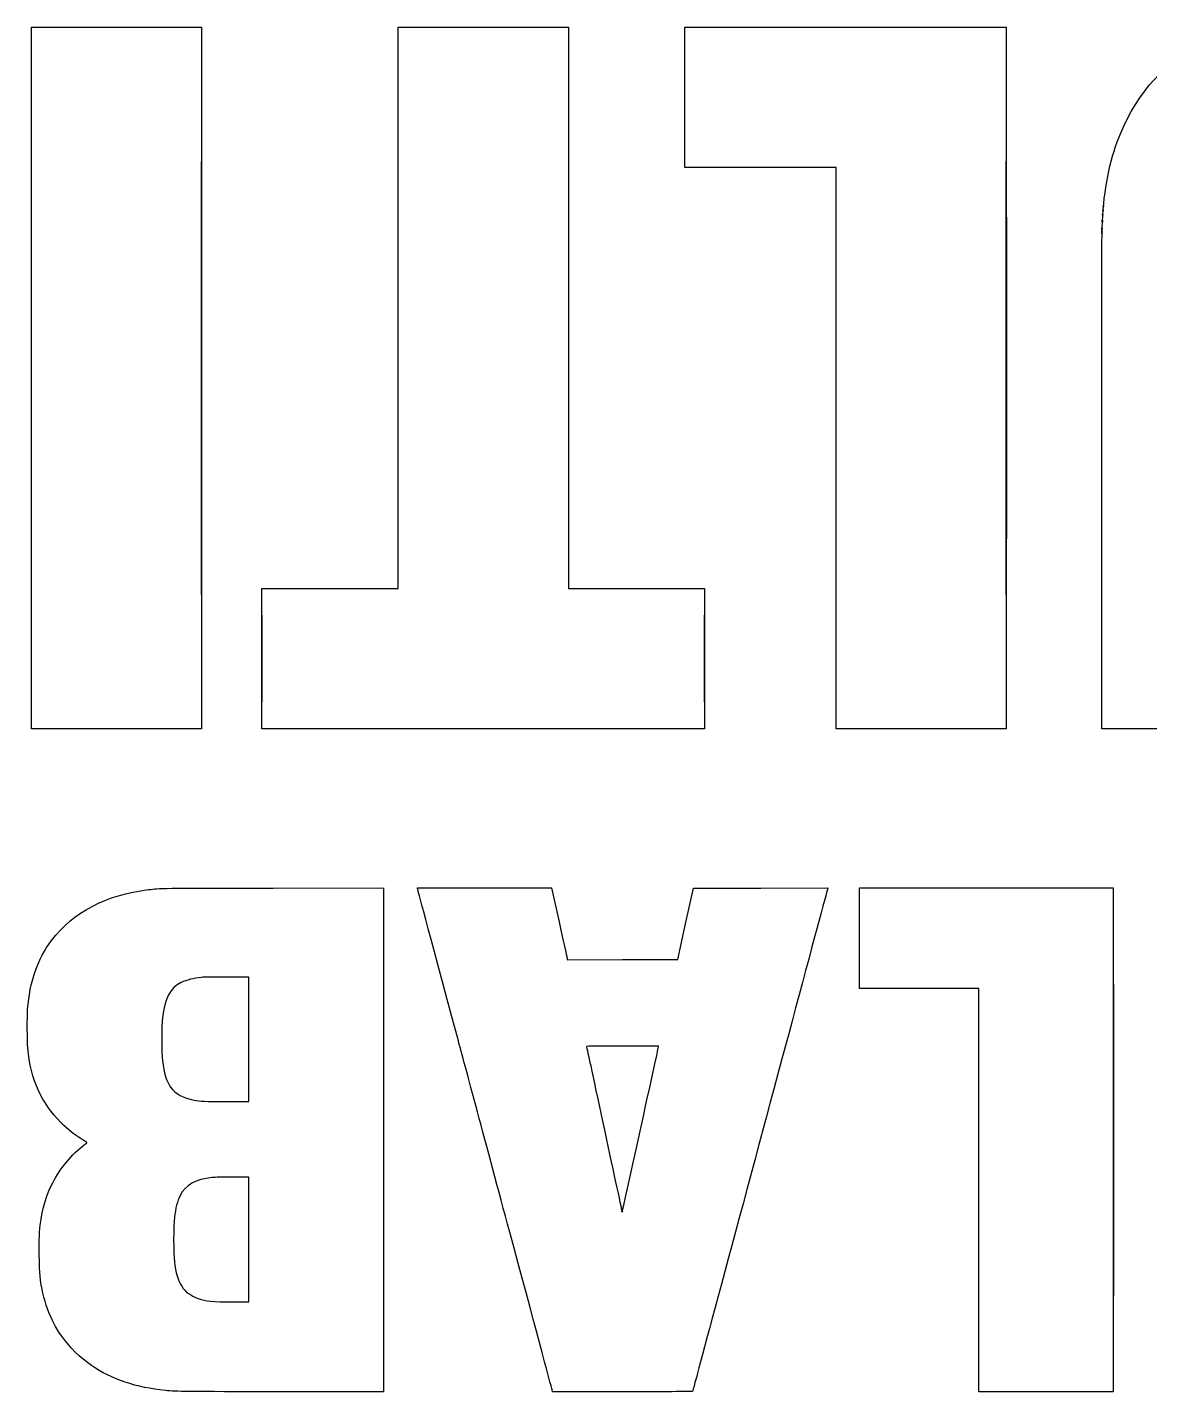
# Model space of a CAD drawing. Header units: millimetres. Extents: x -1349 to 1341, y -2680 to -1380.
# Drawn here: x -1348 to -693, y -2680 to -1884 of the extents above; entities that cross this region are included whole.
import ezdxf

# ---------------------------------------------------------------- set-up
doc = ezdxf.new("R2010")
doc.units = ezdxf.units.MM
doc.layers.get('0').update_dxf_attribs({"linetype": 'CONTINUOUS'})

msp = doc.modelspace()

# ---------------------------------------------------------------- linework, layer by layer
for p, q in [((-720.7, -2293), (-720.7, -2149.68)), ((-671.1, -2293), (-720.7, -2293)), ((-1204.05, -2385.93), (-1139.8, -2385.86)), ((-1139.8, -2385.86), (-1139.8, -2532.81)), ((-1119.87, -2386.42), (-1120, -2385.87)), ((-1120, -2385.87), (-1080.83, -2385.87)), ((-1080.83, -2385.87), (-1041.66, -2385.87)), ((-1041.66, -2385.87), (-1037.32, -2405.57)), ((-963.5, -2406.81), (-958.91, -2385.97)), ((-958.91, -2385.97), (-919.7, -2385.92)), ((-919.7, -2385.92), (-880.49, -2385.87)), ((-880.49, -2385.87), (-880.76, -2386.81)), ((-968.1, -2427.64), (-963.5, -2406.81)), ((-1032.7, -2426.5), (-1032.42, -2427.74)), ((-1032.42, -2427.74), (-1000.26, -2427.69)), ((-1000.26, -2427.69), (-968.1, -2427.64)), ((-1218.39, -2437.86), (-1231.04, -2437.86)), ((-1218.39, -2474.18), (-1218.39, -2437.86)), ((-1218.39, -2510.49), (-1218.39, -2474.18)), ((-979.22, -2478.14), (-1000.3, -2478.14)), ((-979.31, -2478.59), (-979.22, -2478.14)), ((-1231.04, -2510.49), (-1218.39, -2510.49)), ((-1139.8, -2532.81), (-1139.8, -2679.76)), ((-1218.39, -2554.54), (-1227.66, -2554.55)), ((-1218.39, -2590.96), (-1218.39, -2554.54)), ((-1218.39, -2627.37), (-1218.39, -2590.96)), ((-1227.66, -2627.37), (-1218.39, -2627.37)), ((-1139.8, -2679.76), (-1198.1, -2679.76)), ((-1041.09, -2679.76), (-1041.42, -2678.52)), ((-1000.26, -2679.76), (-1041.09, -2679.76))]:
    msp.add_line(p, q)
for points in [[(-1245.97, -2088.41), (-1245.97, -2293), (-1295.58, -2293), (-1345.19, -2293), (-1345.19, -2088.41), (-1345.19, -1883.82), (-1295.58, -1883.82), (-1245.97, -1883.82)], [(-1031.85, -2047.53), (-1031.85, -2211.25), (-992.17, -2211.25), (-952.48, -2211.25), (-952.48, -2252.12), (-952.48, -2293), (-1081.56, -2293), (-1210.65, -2293), (-1210.65, -2252.12), (-1210.65, -2211.25), (-1170.96, -2211.25), (-1131.27, -2211.25), (-1131.27, -2047.53), (-1131.27, -1883.82), (-1081.56, -1883.82), (-1031.85, -1883.82)], [(-776.47, -2088.41), (-776.47, -2293), (-826.08, -2293), (-875.68, -2293), (-875.68, -2129.29), (-875.68, -1965.58), (-919.84, -1965.58), (-963.99, -1965.58), (-963.99, -1924.7), (-963.99, -1883.82), (-870.23, -1883.82), (-776.47, -1883.82)], [(-713.96, -2532.81), (-713.96, -2679.76), (-753.15, -2679.76), (-792.34, -2679.76), (-792.34, -2562.18), (-792.34, -2444.61), (-827.17, -2444.61), (-861.99, -2444.61), (-861.99, -2415.24), (-861.99, -2385.87), (-787.98, -2385.87), (-713.96, -2385.87)]]:
    msp.add_lwpolyline(points, close=True)
for points in [[(-711.64, -1950.61), (-702.51, -1925.43), (-686.42, -1906.29), (-665.24, -1895.4)], [(-720.5, -2000.9), (-719.81, -1981.5), (-716.93, -1965.18), (-711.64, -1950.61)], [(-1245.92, -1986.07), (-1245.89, -1929.78), (-1245.87, -1975.83), (-1245.87, -2088.41)], [(-776.42, -1986.07), (-776.39, -1929.78), (-776.37, -1975.83), (-776.37, -2088.41)], [(-1245.92, -2190.76), (-1245.95, -2134.47), (-1245.95, -2042.36), (-1245.92, -1986.07)], [(-776.42, -2190.76), (-776.44, -2134.47), (-776.44, -2042.36), (-776.42, -1986.07)], [(-719.85, -1988.44), (-719.91, -1988.29), (-719.9, -1988.12), (-719.83, -1988.06)], [(-719.73, -1988.32), (-719.74, -1988.55), (-719.78, -1988.6), (-719.85, -1988.44)], [(-719.83, -1988.06), (-719.77, -1987.99), (-719.72, -1988.11), (-719.73, -1988.32)], [(-720.44, -1996.78), (-720.49, -1996.65), (-720.49, -1996.43), (-720.44, -1996.29)], [(-720.44, -1997.37), (-720.5, -1997.22), (-720.49, -1997.05), (-720.43, -1996.99)], [(-720.44, -1996.29), (-720.38, -1996.15), (-720.34, -1996.26), (-720.34, -1996.54)], [(-720.34, -1996.54), (-720.34, -1996.81), (-720.38, -1996.92), (-720.44, -1996.78)], [(-720.32, -1997.25), (-720.33, -1997.48), (-720.38, -1997.53), (-720.44, -1997.37)], [(-720.43, -1996.99), (-720.36, -1996.92), (-720.31, -1997.04), (-720.32, -1997.25)], [(-720.24, -1993.4), (-720.3, -1993.26), (-720.3, -1993.08), (-720.23, -1993.02)], [(-720.12, -1993.28), (-720.13, -1993.51), (-720.18, -1993.56), (-720.24, -1993.4)], [(-720.23, -1993.02), (-720.16, -1992.95), (-720.12, -1993.07), (-720.12, -1993.28)], [(-720.05, -1990.82), (-720.1, -1990.68), (-720.1, -1990.5), (-720.03, -1990.44)], [(-719.93, -1990.7), (-719.94, -1990.93), (-719.98, -1990.98), (-720.05, -1990.82)], [(-720.03, -1990.44), (-719.96, -1990.37), (-719.92, -1990.49), (-719.93, -1990.7)], [(-720.7, -2149.68), (-720.7, -2059.11), (-720.63, -2004.35), (-720.5, -2000.9)], [(-720.65, -2001.84), (-720.69, -2001.54), (-720.69, -2001.09), (-720.65, -2000.85)], [(-720.65, -2003.33), (-720.69, -2003.08), (-720.69, -2002.73), (-720.64, -2002.54)], [(-720.64, -2004.11), (-720.7, -2003.97), (-720.69, -2003.8), (-720.63, -2003.73)], [(-720.65, -2000.85), (-720.6, -2000.61), (-720.56, -2000.85), (-720.56, -2001.4)], [(-720.56, -2001.4), (-720.57, -2001.94), (-720.6, -2002.14), (-720.65, -2001.84)], [(-720.56, -2002.99), (-720.56, -2003.42), (-720.6, -2003.58), (-720.65, -2003.33)], [(-720.64, -2002.54), (-720.59, -2002.35), (-720.55, -2002.55), (-720.56, -2002.99)], [(-720.52, -2003.99), (-720.53, -2004.23), (-720.58, -2004.27), (-720.64, -2004.11)], [(-720.63, -2003.73), (-720.56, -2003.67), (-720.51, -2003.79), (-720.52, -2003.99)], [(-1245.87, -2088.41), (-1245.87, -2200.99), (-1245.89, -2247.05), (-1245.92, -2190.76)], [(-776.37, -2088.41), (-776.37, -2200.99), (-776.39, -2247.05), (-776.42, -2190.76)], [(-1210.8, -2231.64), (-1210.77, -2220.37), (-1210.74, -2229.59), (-1210.74, -2252.12)], [(-952.43, -2231.64), (-952.4, -2220.37), (-952.38, -2229.59), (-952.38, -2252.12)], [(-1210.8, -2272.61), (-1210.82, -2261.34), (-1210.82, -2242.9), (-1210.8, -2231.64)], [(-952.43, -2272.61), (-952.46, -2261.34), (-952.46, -2242.9), (-952.43, -2231.64)], [(-1210.74, -2252.12), (-1210.74, -2274.66), (-1210.77, -2283.88), (-1210.8, -2272.61)], [(-952.38, -2252.12), (-952.38, -2274.66), (-952.4, -2283.88), (-952.43, -2272.61)], [(-1333.42, -2416.54), (-1320.95, -2400), (-1301.62, -2389.87), (-1276.84, -2386.86)], [(-1276.84, -2386.86), (-1269.46, -2385.97), (-1272.16, -2386), (-1204.05, -2385.93)], [(-1096.05, -2475.17), (-1115.16, -2404), (-1119.75, -2386.9), (-1119.87, -2386.42)], [(-880.76, -2386.81), (-880.91, -2387.33), (-890.19, -2421.87), (-901.39, -2463.56)], [(-1037.32, -2405.57), (-1034.93, -2416.4), (-1032.85, -2425.82), (-1032.7, -2426.5)], [(-1347.36, -2456.61), (-1346.21, -2440.81), (-1341.49, -2427.23), (-1333.42, -2416.54)], [(-1257.78, -2441.09), (-1264.21, -2444.32), (-1267.29, -2450.11), (-1268.73, -2461.67)], [(-1245.97, -2438.07), (-1250.41, -2438.48), (-1254.84, -2439.61), (-1257.78, -2441.09)], [(-1231.04, -2437.86), (-1238.29, -2437.86), (-1244.66, -2437.95), (-1245.97, -2438.07)], [(-713.91, -2459.23), (-713.88, -2418.83), (-713.86, -2451.94), (-713.86, -2532.81)], [(-1347.28, -2479.14), (-1347.62, -2475.25), (-1347.68, -2460.89), (-1347.36, -2456.61)], [(-713.91, -2606.27), (-713.94, -2565.8), (-713.94, -2499.63), (-713.91, -2459.23)], [(-1268.73, -2461.67), (-1269.25, -2465.91), (-1269.25, -2482.47), (-1268.73, -2486.68)], [(-901.39, -2463.56), (-922.09, -2540.64), (-955.54, -2665.15), (-958.05, -2674.46)], [(-1066.08, -2586.69), (-1079.47, -2536.87), (-1092.96, -2486.68), (-1096.05, -2475.17)], [(-1341.04, -2504.11), (-1344.43, -2496.7), (-1346.44, -2488.69), (-1347.28, -2479.14)], [(-1000.3, -2478.14), (-1020.28, -2478.14), (-1021.38, -2478.16), (-1021.29, -2478.49)], [(-1021.29, -2478.49), (-1021.24, -2478.68), (-1016.57, -2500.47), (-1010.9, -2526.91)], [(-1000.5, -2574.98), (-1000.43, -2574.98), (-979.86, -2481.42), (-979.31, -2478.59)], [(-1268.73, -2486.68), (-1267.82, -2493.91), (-1266.34, -2498.66), (-1263.93, -2502.06)], [(-1328.03, -2522.71), (-1333.49, -2517.23), (-1337.94, -2510.88), (-1341.04, -2504.11)], [(-1263.93, -2502.06), (-1261.13, -2505.99), (-1256.68, -2508.47), (-1250.23, -2509.68)], [(-1250.23, -2509.68), (-1246.47, -2510.39), (-1244.03, -2510.49), (-1231.04, -2510.49)], [(-1314.99, -2532.95), (-1319.86, -2530.04), (-1323.82, -2526.93), (-1328.03, -2522.71)], [(-1010.9, -2526.91), (-1005.24, -2553.35), (-1000.56, -2574.98), (-1000.5, -2574.98)], [(-1333.6, -2559.6), (-1329.25, -2550.58), (-1323.03, -2542.7), (-1315.52, -2536.71)], [(-1315.52, -2536.71), (-1314.1, -2535.58), (-1312.87, -2534.59), (-1312.78, -2534.51)], [(-1312.78, -2534.51), (-1312.7, -2534.43), (-1313.69, -2533.73), (-1314.99, -2532.95)], [(-713.86, -2532.81), (-713.86, -2613.69), (-713.88, -2646.74), (-713.91, -2606.27)], [(-1239.63, -2554.83), (-1249.49, -2555.88), (-1255.28, -2559.13), (-1258.43, -2565.37)], [(-1227.66, -2554.55), (-1234.34, -2554.55), (-1237.69, -2554.63), (-1239.63, -2554.83)], [(-1340.43, -2586.49), (-1339.59, -2576.05), (-1337.44, -2567.59), (-1333.6, -2559.6)], [(-1258.43, -2565.37), (-1259.95, -2568.39), (-1261.12, -2572.86), (-1261.78, -2578.16)], [(-1261.78, -2578.16), (-1262.31, -2582.4), (-1262.31, -2599.76), (-1261.78, -2603.85)], [(-1000.7, -2574.58), (-1000.7, -2574.48), (-1000.61, -2574.39), (-1000.5, -2574.39)], [(-1000.5, -2574.78), (-1000.61, -2574.78), (-1000.7, -2574.69), (-1000.7, -2574.58)], [(-1000.5, -2574.39), (-1000.39, -2574.39), (-1000.3, -2574.48), (-1000.3, -2574.58)], [(-1000.3, -2574.58), (-1000.3, -2574.69), (-1000.39, -2574.78), (-1000.5, -2574.78)], [(-1340.15, -2612.09), (-1340.58, -2608.57), (-1340.78, -2590.8), (-1340.43, -2586.49)], [(-1041.42, -2678.52), (-1041.6, -2677.83), (-1052.7, -2636.51), (-1066.08, -2586.69)], [(-1261.78, -2603.85), (-1260.12, -2616.63), (-1256.45, -2622.34), (-1247.94, -2625.34)], [(-1327.47, -2647.41), (-1334.41, -2637.55), (-1338.4, -2626.46), (-1340.15, -2612.09)], [(-1247.94, -2625.34), (-1243.24, -2627), (-1239.61, -2627.36), (-1227.66, -2627.37)], [(-1310.06, -2664.52), (-1316.56, -2660.06), (-1323.08, -2653.65), (-1327.47, -2647.41)], [(-1267, -2679.05), (-1283.99, -2677.4), (-1298.39, -2672.54), (-1310.06, -2664.52)], [(-1198.1, -2679.76), (-1256.31, -2679.76), (-1260.22, -2679.72), (-1267, -2679.05)], [(-959.43, -2679.67), (-959.43, -2679.72), (-977.8, -2679.76), (-1000.26, -2679.76)], [(-958.05, -2674.46), (-958.81, -2677.27), (-959.43, -2679.62), (-959.43, -2679.67)]]:
    msp.add_open_spline(points, degree=3)

doc.saveas('drawing.dxf')
